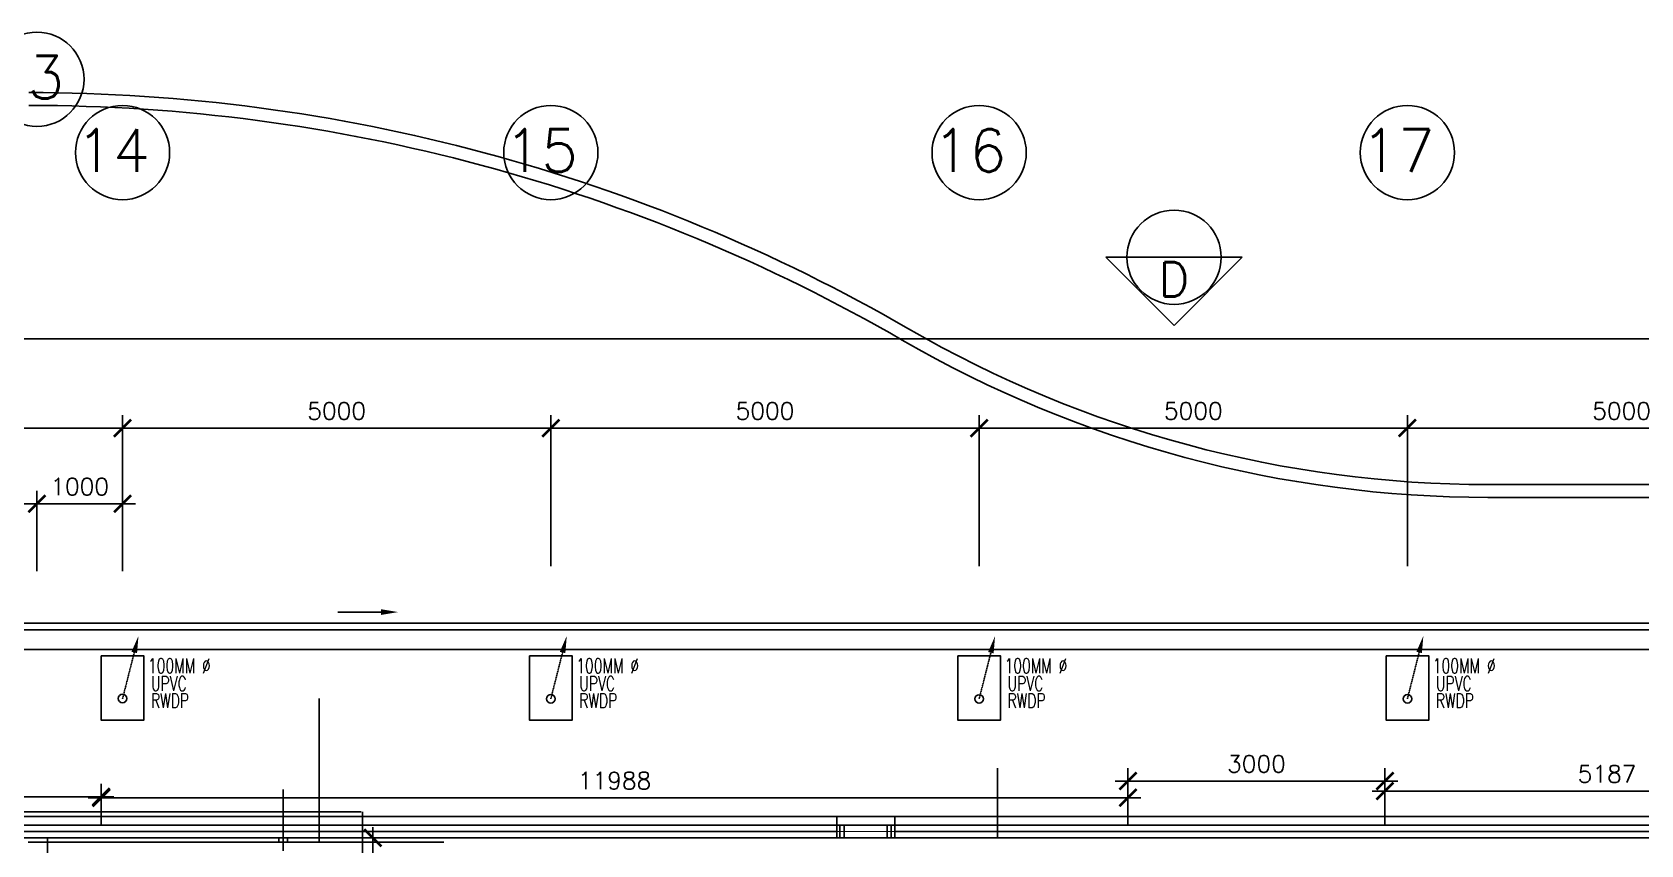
# Model space of a CAD drawing. Header units: feet. Extents: x 1407108 to 2957709, y -1501070 to -681589.
# Drawn here: x 1474162 to 1492942, y -766879 to -757394 of the extents above; entities that cross this region are included whole.
import ezdxf

# ---------------------------------------------------------------- set-up
doc = ezdxf.new("R2010")
doc.units = ezdxf.units.FT
doc.header["$LTSCALE"] = 13
doc.header["$MEASUREMENT"] = 0
doc.linetypes.add('CENTER', pattern=[2, 1.25, -0.25, 0.25, -0.25])
doc.linetypes.add('HIDDEN', pattern=[0.375, 0.25, -0.125])
doc.layers.get('0').update_dxf_attribs({"linetype": 'CONTINUOUS'})
for name, color, linetype in [('1-ROAD', 1, 'CONTINUOUS'), ('AR', 7, 'CONTINUOUS'), ('COL', 3, 'CONTINUOUS'), ('DIM', 7, 'CONTINUOUS'), ('DRAIN', 1, 'CONTINUOUS'), ('EX-BWL', 1, 'CONTINUOUS'), ('EX-WDW', 8, 'CONTINUOUS'), ('FURN-NSC', 9, 'HIDDEN'), ('GRID-T', 7, 'CONTINUOUS'), ('L1', 1, 'CONTINUOUS'), ('NEUPART', 3, 'CONTINUOUS'), ('RWDP', 145, 'CONTINUOUS'), ('SECT', 5, 'CONTINUOUS'), ('WALL', 2, 'CONTINUOUS'), ('WIN', 5, 'CONTINUOUS')]:
    doc.layers.add(name, color=color, linetype=linetype)
doc.styles.add('R100', font='romans.shx', dxfattribs={"height": 150})
doc.styles.add('ROMANS', font='romans')
doc.styles.get("Standard").update_dxf_attribs({"font": 'ROMANS.SHX'})
doc.dimstyles.new('SCALE100', dxfattribs={"dimtxt": 250, "dimasz": 200, "dimexe": 125, "dimexo": 125, "dimgap": 125, "dimtad": 1, "dimdec": 0, "dimzin": 0, "dimdsep": 46, "dimtxsty": 'R100', "dimblk1": 'ARCHTICK', "dimblk2": 'ARCHTICK', "dimsah": 1, "dimcen": 0, "dimdle": 125, "dimclrd": 256, "dimclre": 256, "dimclrt": 1, "dimadec": 0, "dimazin": 0, "dimtfac": 1, "dimtdec": 0, "dimtix": 1, "dimtofl": 0, "dimtmove": 2, "dimatfit": 3, "dimfxl": 1, "dimtolj": 1, "dimtzin": 0, "dimarcsym": 0})
doc.dimstyles.new('STANDARD$0', dxfattribs={"dimscale": 0, "dimtxt": 8, "dimasz": 6, "dimexe": 1, "dimexo": 1, "dimgap": 3, "dimtad": 1, "dimdec": 0, "dimlfac": -1, "dimrnd": 1, "dimzin": 0, "dimdsep": 46, "dimtxsty": 'Standard', "dimcen": 0, "dimclrd": 5, "dimclre": 250, "dimadec": 0, "dimazin": 0, "dimtfac": 1, "dimtdec": 4, "dimtofl": 0, "dimtmove": 0, "dimatfit": 3, "dimfxl": 1, "dimtolj": 1, "dimtzin": 0, "dimarcsym": 0})

# ---------------------------------------------------------------- blocks, each defined once
blk = doc.blocks.new('_ARCHTICK')
at = {"color": 0, "linetype": 'ByBlock', "const_width": 0.15}
blk.add_lwpolyline([(-0.5, -0.5), (0.5, 0.5)], dxfattribs=at)
blk = doc.blocks.new('*D89')
at = {"layer": 'DIM', "color": 7, "lineweight": -2, "transparency": 16777216}
for p, q in [((1469217, -763626), (1469217, -761865)), ((1475217, -763626), (1475217, -761865)), ((1469067, -762015), (1475367, -762015))]:
    blk.add_line(p, q, dxfattribs=at)
at = {"layer": 'DIM', "color": 7, "lineweight": -2, "transparency": 16777216, "xscale": 200, "yscale": 200, "zscale": 200, "rotation": 180}
blk.add_blockref('_ARCHTICK', (1469217, -762015), dxfattribs=at)
at = {"layer": 'DIM', "color": 7, "lineweight": -2, "transparency": 16777216, "xscale": 200, "yscale": 200, "zscale": 200}
blk.add_blockref('_ARCHTICK', (1475217, -762015), dxfattribs=at)
at = {"layer": 'DIM', "color": 7, "transparency": 16777216, "insert": (1472217, -761815), "char_height": 200, "attachment_point": 5, "style": 'ROMANS'}
blk.add_mtext('\\A1;6000', dxfattribs=at)
blk = doc.blocks.new('*D90')
at = {"layer": 'DIM', "color": 7, "lineweight": -2, "transparency": 16777216}
for p, q in [((1475217, -763626), (1475217, -761865)), ((1480217, -763626), (1480217, -761865)), ((1475067, -762015), (1480367, -762015))]:
    blk.add_line(p, q, dxfattribs=at)
at = {"layer": 'DIM', "color": 7, "lineweight": -2, "transparency": 16777216, "xscale": 200, "yscale": 200, "zscale": 200, "rotation": 180}
blk.add_blockref('_ARCHTICK', (1475217, -762015), dxfattribs=at)
at = {"layer": 'DIM', "color": 7, "lineweight": -2, "transparency": 16777216, "xscale": 200, "yscale": 200, "zscale": 200}
blk.add_blockref('_ARCHTICK', (1480217, -762015), dxfattribs=at)
at = {"layer": 'DIM', "color": 7, "transparency": 16777216, "insert": (1477717, -761815), "char_height": 200, "attachment_point": 5, "style": 'ROMANS'}
blk.add_mtext('\\A1;5000', dxfattribs=at)
blk = doc.blocks.new('*D91')
at = {"layer": 'DIM', "color": 7, "lineweight": -2, "transparency": 16777216}
for p, q in [((1480217, -763626), (1480217, -761865)), ((1485217, -763626), (1485217, -761865)), ((1480067, -762015), (1485367, -762015))]:
    blk.add_line(p, q, dxfattribs=at)
at = {"layer": 'DIM', "color": 7, "lineweight": -2, "transparency": 16777216, "xscale": 200, "yscale": 200, "zscale": 200, "rotation": 180}
blk.add_blockref('_ARCHTICK', (1480217, -762015), dxfattribs=at)
at = {"layer": 'DIM', "color": 7, "lineweight": -2, "transparency": 16777216, "xscale": 200, "yscale": 200, "zscale": 200}
blk.add_blockref('_ARCHTICK', (1485217, -762015), dxfattribs=at)
at = {"layer": 'DIM', "color": 7, "transparency": 16777216, "insert": (1482717, -761815), "char_height": 200, "attachment_point": 5, "style": 'ROMANS'}
blk.add_mtext('\\A1;5000', dxfattribs=at)
blk = doc.blocks.new('*D92')
at = {"layer": 'DIM', "color": 7, "lineweight": -2, "transparency": 16777216}
for p, q in [((1485217, -763626), (1485217, -761865)), ((1490217, -763626), (1490217, -761865)), ((1485067, -762015), (1490367, -762015))]:
    blk.add_line(p, q, dxfattribs=at)
at = {"layer": 'DIM', "color": 7, "lineweight": -2, "transparency": 16777216, "xscale": 200, "yscale": 200, "zscale": 200, "rotation": 180}
blk.add_blockref('_ARCHTICK', (1485217, -762015), dxfattribs=at)
at = {"layer": 'DIM', "color": 7, "lineweight": -2, "transparency": 16777216, "xscale": 200, "yscale": 200, "zscale": 200}
blk.add_blockref('_ARCHTICK', (1490217, -762015), dxfattribs=at)
at = {"layer": 'DIM', "color": 7, "transparency": 16777216, "insert": (1487717, -761815), "char_height": 200, "attachment_point": 5, "style": 'ROMANS'}
blk.add_mtext('\\A1;5000', dxfattribs=at)
blk = doc.blocks.new('*D93')
at = {"layer": 'DIM', "color": 7, "lineweight": -2, "transparency": 16777216}
for p, q in [((1490217, -763626), (1490217, -761865)), ((1495217, -763626), (1495217, -761865)), ((1490067, -762015), (1495367, -762015))]:
    blk.add_line(p, q, dxfattribs=at)
at = {"layer": 'DIM', "color": 7, "lineweight": -2, "transparency": 16777216, "xscale": 200, "yscale": 200, "zscale": 200, "rotation": 180}
blk.add_blockref('_ARCHTICK', (1490217, -762015), dxfattribs=at)
at = {"layer": 'DIM', "color": 7, "lineweight": -2, "transparency": 16777216, "xscale": 200, "yscale": 200, "zscale": 200}
blk.add_blockref('_ARCHTICK', (1495217, -762015), dxfattribs=at)
at = {"layer": 'DIM', "color": 7, "transparency": 16777216, "insert": (1492717, -761815), "char_height": 200, "attachment_point": 5, "style": 'ROMANS'}
blk.add_mtext('\\A1;5000', dxfattribs=at)
blk = doc.blocks.new('*D103')
at = {"layer": 'DIM', "color": 7, "lineweight": -2, "transparency": 16777216}
for p, q in [((1465217, -763560), (1465217, -760822)), ((1540217, -763560), (1540217, -760822)), ((1465067, -760972), (1540367, -760972))]:
    blk.add_line(p, q, dxfattribs=at)
at = {"layer": 'DIM', "color": 7, "lineweight": -2, "transparency": 16777216, "xscale": 200, "yscale": 200, "zscale": 200, "rotation": 180}
blk.add_blockref('_ARCHTICK', (1465217, -760972), dxfattribs=at)
at = {"layer": 'DIM', "color": 7, "lineweight": -2, "transparency": 16777216, "xscale": 200, "yscale": 200, "zscale": 200}
blk.add_blockref('_ARCHTICK', (1540217, -760972), dxfattribs=at)
at = {"layer": 'DIM', "color": 7, "transparency": 16777216, "insert": (1502717, -760772), "char_height": 200, "attachment_point": 5, "style": 'ROMANS'}
blk.add_mtext('\\A1;75000', dxfattribs=at)
blk = doc.blocks.new('*D107')
at = {"layer": 'DIM', "color": 7, "lineweight": -2, "transparency": 16777216}
for p, q in [((1472717, -763684), (1472717, -762748)), ((1474217, -763684), (1474217, -762748)), ((1472567, -762898), (1474367, -762898))]:
    blk.add_line(p, q, dxfattribs=at)
at = {"layer": 'DIM', "color": 7, "lineweight": -2, "transparency": 16777216, "xscale": 200, "yscale": 200, "zscale": 200, "rotation": 180}
blk.add_blockref('_ARCHTICK', (1472717, -762898), dxfattribs=at)
at = {"layer": 'DIM', "color": 7, "lineweight": -2, "transparency": 16777216, "xscale": 200, "yscale": 200, "zscale": 200}
blk.add_blockref('_ARCHTICK', (1474217, -762898), dxfattribs=at)
at = {"layer": 'DIM', "color": 7, "transparency": 16777216, "insert": (1473467, -762698), "char_height": 200, "attachment_point": 5, "style": 'ROMANS'}
blk.add_mtext('\\A1;1500', dxfattribs=at)
blk = doc.blocks.new('*D235')
at = {"layer": 'DIM', "color": 7, "lineweight": -2, "transparency": 16777216}
for p, q in [((1474217, -763684), (1474217, -762748)), ((1475217, -763684), (1475217, -762748)), ((1475367, -762898), (1474067, -762898))]:
    blk.add_line(p, q, dxfattribs=at)
at = {"layer": 'DIM', "color": 7, "lineweight": -2, "transparency": 16777216, "xscale": 200, "yscale": 200, "zscale": 200}
for p, rotation in [((1474217, -762898), 179.9999999882607), ((1475217, -762898), 359.9999999882606)]:
    blk.add_blockref('_ARCHTICK', p, dxfattribs=dict(at, rotation=rotation))
at = {"layer": 'DIM', "color": 7, "transparency": 16777216, "insert": (1474717, -762698), "char_height": 200, "attachment_point": 5, "rotation": 360, "style": 'ROMANS'}
blk.add_mtext('\\A1;1000', dxfattribs=at)
blk = doc.blocks.new('*D677')
at = {"layer": 'WALL', "color": 7, "linetype": 'Continuous', "lineweight": -2, "transparency": 16777216}
for p, q in [((1489955, -766649), (1489955, -766103)), ((1495142, -766649), (1495142, -766103)), ((1495292, -766253), (1489805, -766253))]:
    blk.add_line(p, q, dxfattribs=at)
at = {"layer": 'WALL', "color": 7, "linetype": 'Continuous', "lineweight": -2, "transparency": 16777216, "xscale": 200, "yscale": 200, "zscale": 200, "rotation": 180}
blk.add_blockref('_ARCHTICK', (1489955, -766253), dxfattribs=at)
at = {"layer": 'WALL', "color": 7, "linetype": 'Continuous', "lineweight": -2, "transparency": 16777216, "xscale": 200, "yscale": 200, "zscale": 200}
blk.add_blockref('_ARCHTICK', (1495142, -766253), dxfattribs=at)
at = {"layer": 'WALL', "color": 7, "linetype": 'Continuous', "transparency": 16777216, "insert": (1492548, -766053), "char_height": 200, "attachment_point": 5, "style": 'ROMANS'}
blk.add_mtext('\\A1;5187', dxfattribs=at)
blk = doc.blocks.new('*D678')
at = {"layer": 'WALL', "color": 7, "linetype": 'Continuous', "lineweight": -2, "transparency": 16777216}
for p, q in [((1486955, -766649), (1486955, -765985)), ((1489955, -766649), (1489955, -765985)), ((1490105, -766135), (1486805, -766135))]:
    blk.add_line(p, q, dxfattribs=at)
at = {"layer": 'WALL', "color": 7, "linetype": 'Continuous', "lineweight": -2, "transparency": 16777216, "xscale": 200, "yscale": 200, "zscale": 200, "rotation": 180}
blk.add_blockref('_ARCHTICK', (1486955, -766135), dxfattribs=at)
at = {"layer": 'WALL', "color": 7, "linetype": 'Continuous', "lineweight": -2, "transparency": 16777216, "xscale": 200, "yscale": 200, "zscale": 200}
blk.add_blockref('_ARCHTICK', (1489955, -766135), dxfattribs=at)
at = {"layer": 'WALL', "color": 7, "linetype": 'Continuous', "transparency": 16777216, "insert": (1488455, -765935), "char_height": 200, "attachment_point": 5, "style": 'ROMANS'}
blk.add_mtext('\\A1;3000', dxfattribs=at)
blk = doc.blocks.new('*D679')
at = {"layer": 'WALL', "color": 7, "linetype": 'Continuous', "lineweight": -2, "transparency": 16777216}
for p, q in [((1474967, -766499), (1474967, -766180)), ((1486955, -766649), (1486955, -766180)), ((1474817, -766330), (1487105, -766330))]:
    blk.add_line(p, q, dxfattribs=at)
at = {"layer": 'WALL', "color": 7, "linetype": 'Continuous', "lineweight": -2, "transparency": 16777216, "xscale": 200, "yscale": 200, "zscale": 200, "rotation": 180}
blk.add_blockref('_ARCHTICK', (1474967, -766330), dxfattribs=at)
at = {"layer": 'WALL', "color": 7, "linetype": 'Continuous', "lineweight": -2, "transparency": 16777216, "xscale": 200, "yscale": 200, "zscale": 200}
blk.add_blockref('_ARCHTICK', (1486955, -766330), dxfattribs=at)
at = {"layer": 'WALL', "color": 7, "linetype": 'Continuous', "transparency": 16777216, "insert": (1480961, -766130), "char_height": 200, "attachment_point": 5, "style": 'ROMANS'}
blk.add_mtext('\\A1;11988', dxfattribs=at)
blk = doc.blocks.new('*D690')
at = {"layer": 'WALL', "color": 7, "linetype": 'Continuous', "lineweight": -2, "transparency": 16777216}
for p, q in [((1469292, -766649), (1469292, -766169)), ((1474967, -766649), (1474967, -766169)), ((1469142, -766319), (1475117, -766319))]:
    blk.add_line(p, q, dxfattribs=at)
at = {"layer": 'WALL', "color": 7, "linetype": 'Continuous', "lineweight": -2, "transparency": 16777216, "xscale": 200, "yscale": 200, "zscale": 200, "rotation": 180}
blk.add_blockref('_ARCHTICK', (1469292, -766319), dxfattribs=at)
at = {"layer": 'WALL', "color": 7, "linetype": 'Continuous', "lineweight": -2, "transparency": 16777216, "xscale": 200, "yscale": 200, "zscale": 200}
blk.add_blockref('_ARCHTICK', (1474967, -766319), dxfattribs=at)
at = {"layer": 'WALL', "color": 7, "linetype": 'Continuous', "transparency": 16777216, "insert": (1472130, -766119), "char_height": 200, "attachment_point": 5, "style": 'ROMANS'}
blk.add_mtext('\\A1;5675', dxfattribs=at)
blk = doc.blocks.new('*D730')
at = {"layer": 'DIM', "linetype": 'Continuous', "lineweight": -2, "transparency": 16777216}
for p, q in [((1478139, -766674), (1478139, -769324)), ((1478013, -766799), (1478264, -766799)), ((1478013, -769199), (1478264, -769199))]:
    blk.add_line(p, q, dxfattribs=at)
at = {"layer": 'DIM', "linetype": 'Continuous', "lineweight": -2, "transparency": 16777216, "xscale": 200, "yscale": 200, "zscale": 200}
for p, rotation in [((1478139, -766799), 90), ((1478139, -769199), 270)]:
    blk.add_blockref('_ARCHTICK', p, dxfattribs=dict(at, rotation=rotation))
at = {"layer": 'DIM', "color": 1, "linetype": 'Continuous', "transparency": 16777216, "insert": (1477939, -767999), "char_height": 150, "attachment_point": 5, "rotation": 90, "style": 'R100'}
blk.add_mtext('\\A1;2400', dxfattribs=at)
blk = doc.blocks.new('dtble04c')
at = {"layer": 'FURN-NSC', "ltscale": 500}
for p, q in [((-248, 796), (-216, 796)), ((-248, 503), (-248, 796)), ((-216, 457), (-216, 915)), ((216, 915), (216, 457)), ((248, 796), (216, 796)), ((248, 503), (248, 796)), ((-248, 503), (-216, 503)), ((216, 457), (-216, 457)), ((248, 503), (216, 503)), ((-915, 216), (-457, 216)), ((-503, 248), (-796, 248)), ((-796, 248), (-796, 216)), ((-503, 248), (-503, 216)), ((-457, 216), (-457, -216)), ((457, -216), (457, 216)), ((457, 216), (915, 216)), ((503, 248), (503, 216)), ((503, 248), (796, 248)), ((796, 248), (796, 216)), ((-457, -216), (-915, -216)), ((-796, -248), (-796, -216)), ((-503, -248), (-796, -248)), ((-503, -248), (-503, -216)), ((915, -216), (457, -216)), ((503, -248), (503, -216)), ((503, -248), (796, -248)), ((796, -248), (796, -216)), ((-248, -503), (-248, -796)), ((-248, -503), (-216, -503)), ((-216, -915), (-216, -457)), ((-216, -457), (216, -457)), ((216, -457), (216, -915)), ((248, -503), (216, -503)), ((248, -503), (248, -796)), ((-248, -796), (-216, -796)), ((248, -796), (216, -796))]:
    blk.add_line(p, q, dxfattribs=at)
blk.add_circle((0, 0), 457, dxfattribs=at)
for centre, start, end in [((0, 447), 65.2531, 114.7469), ((-447, 0), 155.2531, 204.7469), ((447, 0), 335.2531, 24.7469), ((0, -447), 245.2531, 294.7469)]:
    blk.add_arc(centre, 516, start, end, dxfattribs=at)

msp = doc.modelspace()

# ---------------------------------------------------------------- linework, layer by layer
at = {"color": 0}
for p, q in [((1469042.2, -766549.1), (1485217.2, -766549.1)), ((1469042.2, -766549.1), (1483557.2, -766549.1)), ((1484232.2, -766549.1), (1485217.2, -766549.1)), ((1495292.2, -766549.1), (1485217.2, -766549.1)), ((1495292.2, -766549.1), (1485217.2, -766549.1))]:
    msp.add_line(p, q, dxfattribs=at)
at = {"color": 0, "linetype": 'Continuous'}
msp.add_lwpolyline([(1495292.2, -782499.1), (1469142.2, -782499.1), (1469142.2, -766649.1), (1495292.2, -766649.1)], close=True, dxfattribs=at)
at = {"layer": '1-ROAD', "color": 0}
for p, q in [((1512394.7, -762674.1), (1491157.5, -762674.1)), ((1512394.7, -762824.1), (1491157.5, -762824.1))]:
    msp.add_line(p, q, dxfattribs=at)
for centre, radius, start, end in [((1474123.2, -778599.1), 20500, 59.93312, 90), ((1474123.2, -778599.1), 20350, 59.93312, 90), ((1491157.5, -749174.1), 13500, 239.93312, 270), ((1491157.5, -749174.1), 13650, 239.93312, 270)]:
    msp.add_arc(centre, radius, start, end, dxfattribs=at)
at = {"layer": 'AR', "color": 0, "linetype": 'Continuous'}
for p, q in [((1486942.6, -760020.8), (1486695.6, -760020.8)), ((1488042.6, -760020.8), (1488289.5, -760020.8))]:
    msp.add_line(p, q, dxfattribs=at)
at = {"layer": 'AR', "color": 0}
for p, q in [((1486695.6, -760020.8), (1487492.6, -760817.7)), ((1488042.6, -760020.8), (1486942.6, -760020.8)), ((1488289.5, -760020.8), (1487492.6, -760817.7))]:
    msp.add_line(p, q, dxfattribs=at)
at = {"layer": 'AR', "color": 0, "linetype": 'Continuous'}
msp.add_circle((1487492.6, -760020.8), 550, dxfattribs=at)
at = {"layer": 'COL', "color": 0}
for points in [[(1474967.2, -764674.1), (1475467.2, -764674.1), (1475467.2, -765424.1), (1474967.2, -765424.1)], [(1479967.2, -764674.1), (1479967.2, -765424.1), (1480467.2, -765424.1), (1480467.2, -764674.1)], [(1484967.2, -764674.1), (1485467.2, -764674.1), (1485467.2, -765424.1), (1484967.2, -765424.1)], [(1489967.2, -764674.1), (1489967.2, -765424.1), (1490467.2, -765424.1), (1490467.2, -764674.1)]]:
    msp.add_lwpolyline(points, close=True, dxfattribs=at)
at = {"layer": 'DRAIN', "color": 0}
for p, q in [((1463837.2, -764294.1), (1494967.2, -764294.1)), ((1494967.2, -764369.1), (1463912.2, -764369.1)), ((1494967.2, -764599.1), (1464142.2, -764599.1))]:
    msp.add_line(p, q, dxfattribs=at)
msp.add_lwpolyline([(1478234.6, -764162.7), (1477731.1, -764162.7)], dxfattribs=at)
msp.add_solid([(1478234.6, -764129.4), (1478434.6, -764162.7), (1478234.6, -764196.1)], dxfattribs=at)
at = {"layer": 'EX-BWL', "color": 0}
msp.add_lwpolyline([(1483557.2, -766549.1), (1484232.2, -766549.1), (1484232.2, -766799.1), (1483557.2, -766799.1)], close=True, dxfattribs=at)
at = {"layer": 'EX-WDW', "color": 0}
for p, q in [((1469467.2, -766799.1), (1483557.2, -766799.1)), ((1484232.2, -766799.1), (1494967.2, -766799.1))]:
    msp.add_line(p, q, dxfattribs=at)
for points in [[(1469467.2, -766649.1), (1483557.2, -766649.1)], [(1469467.2, -766724.1), (1483557.2, -766724.1)], [(1484232.2, -766649.1), (1484967.2, -766649.1), (1494967.2, -766649.1)], [(1484232.2, -766724.1), (1484967.2, -766724.1), (1494967.2, -766724.1)]]:
    msp.add_lwpolyline(points, dxfattribs=at)
at = {"layer": 'GRID-T', "color": 0}
for centre in [(1474217.3, -757944.1), (1475217.2, -758799.2), (1480217.2, -758799.2), (1485217.2, -758799.2), (1490217.2, -758799.2)]:
    msp.add_circle(centre, 550, dxfattribs=at)
at = {"layer": 'L1', "color": 0, "linetype": 'Continuous'}
msp.add_lwpolyline([(1477142.2, -766849.1), (1477042.2, -766849.1), (1477042.2, -766799.1), (1477142.2, -766799.1)], close=True, dxfattribs=at)
at = {"layer": 'NEUPART', "color": 0, "linetype": 'Continuous'}
for p, q in [((1477092.2, -766799.1), (1477092.2, -766234.1)), ((1474342.2, -767194.1), (1474342.2, -766799.1)), ((1477092.2, -766949.1), (1477092.2, -766799.1))]:
    msp.add_line(p, q, dxfattribs=at)
at = {"layer": 'RWDP', "color": 0, "linetype": 'HIDDEN'}
for p, q in [((1475354.1, -764634.3), (1475217.2, -765174.1)), ((1480354.1, -764634.3), (1480217.2, -765174.1)), ((1485354.1, -764637), (1485217.2, -765176.8)), ((1490354.1, -764634.3), (1490217.2, -765174.1))]:
    msp.add_line(p, q, dxfattribs=at)
at = {"layer": 'RWDP', "color": 0, "linetype": 'Continuous'}
for centre in [(1475217.2, -765171.4), (1475217.2, -765171.4), (1480217.2, -765174.1), (1485217.2, -765176.8), (1490217.2, -765174.1)]:
    msp.add_circle(centre, 50, dxfattribs=at)
at = {"layer": 'RWDP', "color": 0, "linetype": 'HIDDEN'}
for points in [[(1475321.8, -764626.1), (1475386.5, -764642.5), (1475403.3, -764440.4)], [(1480321.8, -764626.1), (1480386.5, -764642.5), (1480403.3, -764440.4)], [(1485321.8, -764628.8), (1485386.5, -764645.2), (1485403.3, -764443.2)], [(1490321.8, -764626.1), (1490386.5, -764642.5), (1490403.3, -764440.4)]]:
    msp.add_solid(points, dxfattribs=at)
at = {"layer": 'SECT', "color": 0, "linetype": 'CENTER', "ltscale": 250}
msp.add_lwpolyline([(1473939, -769666.3), (1473939, -766495), (1478017.2, -766495), (1478017.2, -769666.3)], close=True, dxfattribs=at)
at = {"layer": 'WALL', "color": 0, "linetype": 'Continuous'}
for p, q in [((1477513.7, -766849.6), (1477513.7, -765173.2)), ((1485430.8, -766799.1), (1485430.8, -765984.2)), ((1474532.7, -766849.6), (1474114.9, -766849.6)), ((1474532.7, -766849.6), (1474990.3, -766849.6)), ((1474532.7, -766849.6), (1474990.3, -766849.6)), ((1475448, -766849.6), (1474990.3, -766849.6)), ((1475448, -766849.6), (1474990.3, -766849.6)), ((1475448, -766849.6), (1475865.7, -766849.6)), ((1475865.7, -766849.6), (1477513.7, -766849.6)), ((1477633.4, -766849.6), (1477215.7, -766849.6)), ((1477633.4, -766849.6), (1478091, -766849.6)), ((1478045, -766849.6), (1478502.7, -766849.6)), ((1478548.7, -766849.6), (1478091, -766849.6)), ((1478662.3, -766849.6), (1478204.7, -766849.6)), ((1478548.7, -766849.6), (1478966.4, -766849.6)), ((1480997.1, -766799.1), (1480579.4, -766799.1)), ((1480997.1, -766799.1), (1481454.7, -766799.1)), ((1480997.1, -766799.1), (1481454.7, -766799.1)), ((1480997.1, -766799.1), (1481454.7, -766799.1)), ((1481912.4, -766799.1), (1481454.7, -766799.1)), ((1481912.4, -766799.1), (1481454.7, -766799.1)), ((1481912.4, -766799.1), (1481454.7, -766799.1)), ((1481912.4, -766799.1), (1482330.1, -766799.1)), ((1484097.8, -766799.1), (1483680.1, -766799.1)), ((1484097.8, -766799.1), (1484555.5, -766799.1)), ((1484097.8, -766799.1), (1484555.5, -766799.1)), ((1484097.8, -766799.1), (1484555.5, -766799.1)), ((1484097.8, -766799.1), (1484555.5, -766799.1)), ((1485013.1, -766799.1), (1484555.5, -766799.1)), ((1485013.1, -766799.1), (1484555.5, -766799.1)), ((1485013.1, -766799.1), (1484555.5, -766799.1)), ((1485013.1, -766799.1), (1484555.5, -766799.1)), ((1485013.1, -766799.1), (1485430.8, -766799.1)), ((1489854.7, -766799.1), (1486854.7, -766799.1)), ((1489854.7, -766799.1), (1489954.7, -766799.1))]:
    msp.add_line(p, q, dxfattribs=at)
at = {"layer": 'WALL', "color": 0}
for p, q in [((1483642.2, -766799.1), (1483642.2, -766649.1)), ((1483642.2, -766649.1), (1484142.2, -766649.1)), ((1484142.2, -766649.1), (1484142.2, -766799.1)), ((1483817.2, -766799.1), (1483642.2, -766799.1)), ((1484142.2, -766799.1), (1483967.2, -766799.1))]:
    msp.add_line(p, q, dxfattribs=at)
at = {"layer": 'WIN', "color": 0}
for p, q in [((1483592.2, -766649.1), (1483592.2, -766799.1)), ((1484192.2, -766649.1), (1484192.2, -766799.1)), ((1469467.2, -766799.1), (1484967.2, -766799.1)), ((1494967.2, -766799.1), (1484967.2, -766799.1))]:
    msp.add_line(p, q, dxfattribs=at)
msp.add_lwpolyline([(1469467.2, -766649.1), (1484967.2, -766649.1), (1494967.2, -766649.1)], dxfattribs=at)
at = {"layer": 'WIN', "color": 0, "const_width": 10, "flags": 128}
for points in [[(1479917.2, -766724.1), (1469517.2, -766724.1)], [(1484917.2, -766724.1), (1480517.2, -766724.1)], [(1494917.2, -766724.1), (1484917.2, -766724.1)]]:
    msp.add_lwpolyline(points, dxfattribs=at)

# ---------------------------------------------------------------- block references
at = {"layer": 'FURN-NSC', "color": 0, "ltscale": 500, "rotation": 130.7711180291575}
msp.add_blockref('dtble04c', (1475409, -768118.5), dxfattribs=at)

# ---------------------------------------------------------------- texts
at = {"layer": 'AR', "color": 0, "style": 'ROMANS'}
msp.add_text('D', height=400, dxfattribs=at).set_placement((1487310.8, -760479.6))
at = {"layer": 'GRID-T', "color": 0, "style": 'ROMANS'}
for s, p in [('13', (1473677.1, -758169.9)), ('14', (1474677, -759025)), ('15', (1479677, -759025)), ('16', (1484677, -759025)), ('17', (1489677, -759025))]:
    msp.add_text(s, height=500, dxfattribs=at).set_placement(p)
at = {"layer": 'RWDP', "color": 0, "style": 'ROMANS', "width": 0.7}
for s, p in [('100MM %%c', (1475513.8, -764874.6)), ('100MM %%c', (1480513.8, -764874.6)), ('100MM %%c', (1480513.8, -764874.6)), ('100MM %%c', (1485513.8, -764874.6)), ('100MM %%c', (1490513.8, -764874.6)), ('UPVC ', (1475548.8, -765082.6)), ('UPVC ', (1480548.8, -765082.6)), ('UPVC ', (1480548.8, -765082.6)), ('UPVC ', (1485548.8, -765082.6)), ('UPVC ', (1490548.8, -765082.6)), ('RWDP', (1475548.8, -765281.6)), ('RWDP', (1480548.8, -765281.6)), ('RWDP', (1480548.8, -765281.6)), ('RWDP', (1485548.8, -765281.6)), ('RWDP', (1490548.8, -765281.6))]:
    msp.add_text(s, height=170, dxfattribs=at).set_placement(p)

# ---------------------------------------------------------------- dimensions: what is measured, and where the dimension line sits
at = {"layer": 'DIM', "color": 0}
for p1, p2, distance, picture, middle in [((1465217.2, -763710.3), (1540217.2, -763710.3), 2738.2, '*D103', (1502717.2, -760772.1)), ((1469217.2, -763776.1), (1475217.2, -763776.1), 1761, '*D89', (1472217.2, -761815.1)), ((1475217.2, -763776.1), (1480217.2, -763776.1), 1761, '*D90', (1477717.2, -761815.1)), ((1480217.2, -763776.1), (1485217.2, -763776.1), 1761, '*D91', (1482717.2, -761815.1)), ((1485217.2, -763776.1), (1490217.2, -763776.1), 1761, '*D92', (1487717.2, -761815.1)), ((1490217.2, -763776.1), (1495217.2, -763776.1), 1761, '*D93', (1492717.2, -761815.1)), ((1472717.2, -763834.1), (1474217.2, -763834.1), 936, '*D107', (1473467.2, -762698.1)), ((1475217.2, -763834.1), (1474217.2, -763834.1), -936, '*D235', (1474717.2, -762698.1))]:
    dim = msp.add_aligned_dim(p1=p1, p2=p2, distance=distance, dimstyle='STANDARD$0', override={"dimscale": 100, "dimtxt": 2, "dimasz": 2, "dimexe": 1.5, "dimexo": 1.5, "dimgap": 1, "dimtxsty": 'ROMANS', "dimblk": 'ARCHTICK', "dimdle": 1.5, "dimclrd": 7, "dimclre": 7, "dimclrt": 7, "dimtdec": 0, "dimtmove": 2}, dxfattribs=at)
    dim.commit()
    dim.dimension.update_dxf_attribs({"geometry": picture, "text_midpoint": middle})
at = {"layer": 'DIM', "color": 0, "linetype": 'Continuous'}
dim = msp.add_linear_dim(base=(1478138.5, -769199.1), p1=(1477887.9, -766799.1), p2=(1477887.9, -769199.1), angle=270, dimstyle='SCALE100', dxfattribs=at)
dim.commit()
dim.dimension.update_dxf_attribs({"geometry": '*D730', "text_midpoint": (1477938.5, -767999.1)})
at = {"layer": 'WALL', "color": 0, "linetype": 'Continuous'}
for base, p1, p2, picture, middle in [((1486954.7, -766135), (1489954.7, -766799.1), (1486954.7, -766799.1), '*D678', (1488454.7, -765935)), ((1474967.2, -766319.3), (1469292.2, -766799.1), (1474967.2, -766799.1), '*D690', (1472129.7, -766119.3)), ((1486954.6725582, -766330), (1474967.1725547, -766649.1036951), (1486954.6725582, -766799.1036954), '*D679', (1480960.9225564, -766130)), ((1489954.6725578, -766253), (1495142.1725566, -766799.1036961), (1489954.6725578, -766799.1036943), '*D677', (1492548.4225572, -766053))]:
    dim = msp.add_linear_dim(base=base, p1=p1, p2=p2, dimstyle='STANDARD$0', override={"dimscale": 100, "dimtxt": 2, "dimasz": 2, "dimexe": 1.5, "dimexo": 1.5, "dimgap": 1, "dimtxsty": 'ROMANS', "dimblk": 'ARCHTICK', "dimdle": 1.5, "dimclrd": 7, "dimclre": 7, "dimclrt": 7, "dimtdec": 0, "dimtmove": 2}, dxfattribs=at)
    dim.commit()
    dim.dimension.update_dxf_attribs({"geometry": picture, "text_midpoint": middle})

doc.saveas('drawing.dxf')
